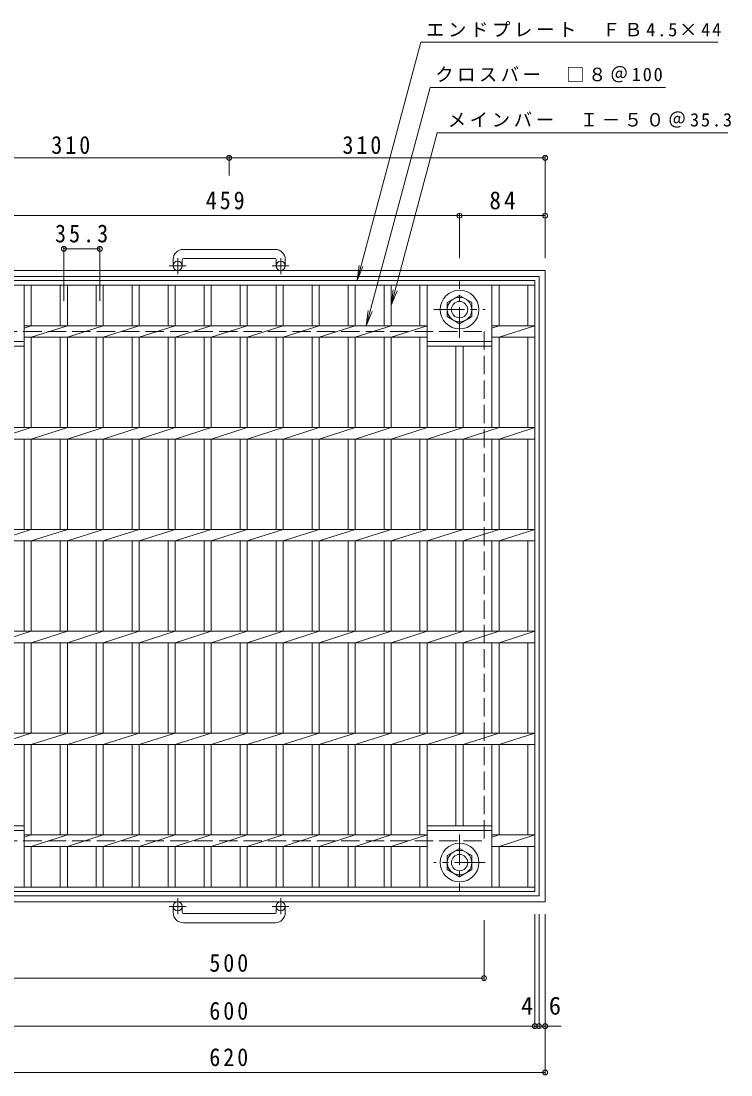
# Model space of a CAD drawing. Units: millimetres at full size, sheet at 1:6. Extents: x -921 to 1068, y -823 to 766.
# Drawn here: x -568 to 128, y -269 to 766 of the extents above; entities that cross this region are included whole.
import ezdxf
from ezdxf.enums import TextEntityAlignment as Align

# ---------------------------------------------------------------- set-up
doc = ezdxf.new("R2010")
doc.units = ezdxf.units.MM
doc.header["$LTSCALE"] = 6
doc.header["$PDMODE"] = 32
doc.header["$PDSIZE"] = 4.8
doc.linetypes.add('CHAIN1', pattern=[8, 5, -1, 1, -1])
doc.linetypes.add('DASHED3', pattern=[4, 3, -1])
for name, color, linetype, lineweight in [('E-1', 2, 'Continuous', 9), ('E-2', 3, 'Continuous', 9), ('E-4', 7, 'Continuous', 9), ('E-5', 7, 'Continuous', 9)]:
    doc.layers.add(name, color=color, linetype=linetype, lineweight=lineweight)
doc.styles.add('ＭＳ ゴシック', font='')
doc.styles.get('ＭＳ ゴシック').set_extended_font_data('MS Gothic')

msp = doc.modelspace()

# ---------------------------------------------------------------- linework, layer by layer
at = {"layer": 'E-1'}
for p, q in [((-319.309, 541.545), (-409.309, 541.545)), ((-419.309, 531.546), (-419.309, 525.446)), ((-410.309, 531.546), (-410.309, 525.446)), ((-409.309, 532.546), (-319.309, 532.546)), ((-318.309, 531.546), (-318.309, 525.446)), ((-309.309, 531.546), (-309.309, 525.446)), ((-674.309, 520.946), (-54.309, 520.946)), ((-54.309, 520.946), (-54.309, -99.054)), ((-668.308, 514.946), (-60.309, 514.946)), ((-60.309, 514.946), (-60.309, -93.054)), ((-150.308, 489.374), (-138.308, 496.302)), ((-150.308, 475.518), (-150.308, 489.374)), ((-138.308, 496.302), (-126.308, 489.374)), ((-126.308, 489.374), (-126.308, 475.518)), ((-138.308, 468.589), (-150.308, 475.518)), ((-126.308, 475.518), (-138.308, 468.589)), ((-668.308, -93.054), (-60.309, -93.054)), ((-674.309, -99.054), (-54.309, -99.054)), ((-419.309, -109.655), (-419.309, -103.555)), ((-410.309, -109.655), (-410.309, -103.555)), ((-409.309, -110.655), (-319.309, -110.655)), ((-318.309, -109.655), (-318.309, -103.555)), ((-309.309, -109.655), (-309.309, -103.555)), ((-319.309, -119.655), (-409.309, -119.655))]:
    msp.add_line(p, q, dxfattribs=at)
at = {"layer": 'E-1', "linetype": 'CHAIN1'}
for p, q in [((-414.809, 517.338), (-414.809, 532.936)), ((-313.809, 517.338), (-313.809, 532.936)), ((-406.646, 525.446), (-423.053, 525.446)), ((-305.646, 525.446), (-322.053, 525.446)), ((-138.308, 454.809), (-138.308, 510.083)), ((-163.445, 482.446), (-113.172, 482.446)), ((-138.308, -32.918), (-138.308, -88.192)), ((-113.172, -60.555), (-163.445, -60.555)), ((-414.809, -95.448), (-414.809, -111.045)), ((-313.809, -95.448), (-313.809, -111.045)), ((-406.646, -103.555), (-423.053, -103.555)), ((-305.646, -103.555), (-322.053, -103.555))]:
    msp.add_line(p, q, dxfattribs=at)
at = {"layer": 'E-1', "linetype": 'DASHED3'}
for p, q in [((-614.309, 460.946), (-114.308, 460.946)), ((-114.308, 460.946), (-114.308, -39.055)), ((-614.309, -39.055), (-114.308, -39.055))]:
    msp.add_line(p, q, dxfattribs=at)
at = {"layer": 'E-1'}
msp.add_lwpolyline([(-150.309, -67.483), (-150.309, -53.627), (-138.308, -46.698), (-126.309, -53.627), (-126.309, -67.483), (-138.308, -74.411)], close=True, dxfattribs=at)
for centre, radius in [((-414.809, 525.446), 4.5), ((-313.809, 525.446), 4.5), ((-138.308, 482.446), 19), ((-138.308, 482.446), 12), ((-138.308, 482.446), 8), ((-138.308, -60.555), 19), ((-138.308, -60.555), 12), ((-138.308, -60.555), 8), ((-414.809, -103.555), 4.5), ((-313.809, -103.555), 4.5)]:
    msp.add_circle(centre, radius, dxfattribs=at)
for centre, radius, start, end in [((-409.309, 531.546), 10, 90, 180), ((-319.309, 531.546), 10, 0, 90), ((-409.309, 531.546), 1, 90, 180), ((-319.309, 531.546), 1, 0, 90), ((-409.309, -109.655), 10, 180, 270), ((-409.309, -109.655), 1, 180, 270), ((-319.309, -109.655), 10, 270, 0), ((-319.309, -109.655), 1, 270, 0)]:
    msp.add_arc(centre, radius, start, end, dxfattribs=at)
at = {"layer": 'E-2'}
for p, q in [((-664.308, 510.946), (-64.309, 510.946)), ((-64.309, -89.055), (-64.309, 510.946)), ((-664.308, 506.446), (-64.309, 506.446)), ((-565.508, 366.596), (-565.508, 506.446)), ((-558.508, 466.595), (-558.508, 506.446)), ((-530.108, 466.595), (-530.108, 506.446)), ((-523.108, 466.595), (-523.108, 506.446)), ((-494.808, 466.595), (-494.808, 506.446)), ((-487.808, 466.595), (-487.808, 506.446)), ((-459.508, 466.595), (-459.508, 506.446)), ((-452.508, 466.595), (-452.508, 506.446)), ((-424.208, 466.595), (-424.208, 506.446)), ((-417.208, 466.595), (-417.208, 506.446)), ((-388.908, 466.595), (-388.908, 506.446)), ((-381.908, 466.595), (-381.908, 506.446)), ((-353.608, 466.595), (-353.608, 506.446)), ((-346.608, 466.595), (-346.608, 506.446)), ((-318.308, 466.595), (-318.308, 506.446)), ((-311.308, 466.595), (-311.308, 506.446)), ((-283.008, 466.595), (-283.008, 506.446)), ((-276.008, 466.595), (-276.008, 506.446)), ((-247.708, 466.595), (-247.708, 506.446)), ((-240.708, 466.595), (-240.708, 506.446)), ((-212.408, 466.595), (-212.408, 506.446)), ((-205.408, 466.595), (-205.408, 506.446)), ((-177.108, 466.595), (-177.108, 506.446)), ((-170.108, 366.596), (-170.108, 506.446)), ((-106.508, 366.596), (-106.508, 506.446)), ((-99.508, 466.595), (-99.508, 506.446)), ((-71.309, 466.595), (-71.309, 506.446)), ((-565.508, 464.356), (-558.508, 466.596)), ((-565.508, 466.595), (-170.113, 466.595)), ((-558.508, 455.297), (-523.108, 466.596)), ((-523.108, 455.297), (-487.808, 466.596)), ((-487.809, 455.297), (-452.508, 466.596)), ((-452.509, 455.297), (-417.209, 466.596)), ((-417.209, 455.297), (-381.909, 466.596)), ((-381.909, 455.297), (-346.609, 466.596)), ((-346.609, 455.297), (-311.309, 466.596)), ((-311.309, 455.297), (-276.01, 466.596)), ((-276.01, 455.297), (-240.709, 466.596)), ((-240.709, 455.297), (-205.409, 466.596)), ((-205.41, 455.297), (-170.113, 466.595)), ((-106.508, 464.356), (-99.51, 466.596)), ((-106.508, 466.595), (-64.309, 466.595)), ((-99.508, 455.296), (-64.309, 466.595)), ((-629.108, 450.946), (-565.508, 450.946)), ((-629.108, 446.446), (-565.508, 446.446)), ((-565.508, 455.296), (-170.108, 455.296)), ((-558.508, 366.596), (-558.508, 455.296)), ((-530.108, 366.596), (-530.108, 455.296)), ((-523.108, 366.596), (-523.108, 455.296)), ((-494.808, 366.596), (-494.808, 455.296)), ((-487.808, 366.596), (-487.808, 455.296)), ((-459.508, 366.596), (-459.508, 455.296)), ((-452.508, 366.596), (-452.508, 455.296)), ((-424.208, 366.596), (-424.208, 455.296)), ((-417.208, 366.596), (-417.208, 455.296)), ((-388.908, 366.596), (-388.908, 455.296)), ((-381.908, 366.596), (-381.908, 455.296)), ((-353.608, 366.596), (-353.608, 455.296)), ((-346.608, 366.596), (-346.608, 455.296)), ((-318.308, 366.596), (-318.308, 455.296)), ((-311.308, 366.596), (-311.308, 455.296)), ((-283.008, 366.596), (-283.008, 455.296)), ((-276.008, 366.596), (-276.008, 455.296)), ((-247.708, 366.596), (-247.708, 455.296)), ((-240.708, 366.596), (-240.708, 455.296)), ((-212.408, 366.596), (-212.408, 455.296)), ((-205.408, 366.596), (-205.408, 455.296)), ((-177.108, 366.596), (-177.108, 455.296)), ((-170.113, 451.796), (-170.108, 451.797)), ((-170.108, 450.946), (-106.508, 450.946)), ((-170.108, 446.446), (-106.508, 446.446)), ((-141.809, 366.596), (-141.809, 446.446)), ((-134.809, 366.596), (-134.809, 446.446)), ((-106.508, 455.296), (-64.309, 455.296)), ((-99.508, 366.596), (-99.508, 455.296)), ((-71.309, 366.596), (-71.309, 455.296)), ((-664.308, 366.596), (-64.309, 366.596)), ((-593.808, 355.296), (-558.508, 366.596)), ((-558.508, 355.296), (-523.108, 366.596)), ((-523.108, 355.296), (-487.808, 366.596)), ((-487.809, 355.296), (-452.508, 366.596)), ((-452.509, 355.296), (-417.209, 366.596)), ((-417.209, 355.296), (-381.909, 366.596)), ((-381.909, 355.296), (-346.609, 366.596)), ((-346.609, 355.296), (-311.309, 366.596)), ((-311.309, 355.296), (-276.01, 366.596)), ((-276.01, 355.296), (-240.709, 366.596)), ((-240.709, 355.296), (-205.409, 366.596)), ((-205.41, 355.296), (-170.11, 366.596)), ((-170.11, 355.296), (-134.81, 366.596)), ((-134.81, 355.296), (-99.51, 366.596)), ((-99.508, 355.296), (-64.309, 366.596)), ((-664.308, 355.296), (-64.309, 355.296)), ((-565.508, 266.595), (-565.508, 355.296)), ((-558.508, 266.595), (-558.508, 355.296)), ((-530.108, 266.595), (-530.108, 355.296)), ((-523.108, 266.595), (-523.108, 355.296)), ((-494.808, 266.595), (-494.808, 355.296)), ((-487.808, 266.595), (-487.808, 355.296)), ((-459.508, 266.595), (-459.508, 355.296)), ((-452.508, 266.595), (-452.508, 355.296)), ((-424.208, 266.595), (-424.208, 355.296)), ((-417.208, 266.595), (-417.208, 355.296)), ((-388.908, 266.595), (-388.908, 355.296)), ((-381.908, 266.595), (-381.908, 355.296)), ((-353.608, 266.595), (-353.608, 355.296)), ((-346.608, 266.595), (-346.608, 355.296)), ((-318.308, 266.595), (-318.308, 355.296)), ((-311.308, 266.595), (-311.308, 355.296)), ((-283.008, 266.595), (-283.008, 355.296)), ((-276.008, 266.595), (-276.008, 355.296)), ((-247.708, 266.595), (-247.708, 355.296)), ((-240.708, 266.595), (-240.708, 355.296)), ((-212.408, 266.595), (-212.408, 355.296)), ((-205.408, 266.595), (-205.408, 355.296)), ((-177.108, 266.595), (-177.108, 355.296)), ((-170.108, 266.595), (-170.108, 355.296)), ((-141.809, 266.595), (-141.809, 355.296)), ((-134.809, 266.595), (-134.809, 355.296)), ((-106.508, 266.595), (-106.508, 355.296)), ((-99.508, 266.595), (-99.508, 355.296)), ((-71.309, 266.595), (-71.309, 355.296)), ((-664.308, 266.595), (-64.309, 266.595)), ((-593.808, 255.297), (-558.508, 266.596)), ((-558.508, 255.297), (-523.108, 266.596)), ((-523.108, 255.297), (-487.808, 266.596)), ((-487.809, 255.297), (-452.508, 266.596)), ((-452.509, 255.297), (-417.209, 266.596)), ((-417.209, 255.297), (-381.909, 266.596)), ((-381.909, 255.297), (-346.609, 266.596)), ((-346.609, 255.297), (-311.309, 266.596)), ((-311.309, 255.297), (-276.01, 266.596)), ((-276.01, 255.297), (-240.709, 266.596)), ((-240.709, 255.297), (-205.409, 266.596)), ((-205.41, 255.297), (-170.11, 266.596)), ((-170.11, 255.297), (-134.81, 266.596)), ((-134.81, 255.297), (-99.51, 266.596)), ((-99.508, 255.296), (-64.309, 266.595)), ((-664.308, 255.296), (-64.309, 255.296)), ((-565.508, 166.596), (-565.508, 255.296)), ((-558.508, 166.596), (-558.508, 255.296)), ((-530.108, 166.596), (-530.108, 255.296)), ((-523.108, 166.596), (-523.108, 255.296)), ((-494.808, 166.596), (-494.808, 255.296)), ((-487.808, 166.596), (-487.808, 255.296)), ((-459.508, 166.596), (-459.508, 255.296)), ((-452.508, 166.596), (-452.508, 255.296)), ((-424.208, 166.596), (-424.208, 255.296)), ((-417.208, 166.596), (-417.208, 255.296)), ((-388.908, 166.596), (-388.908, 255.296)), ((-381.908, 166.596), (-381.908, 255.296)), ((-353.608, 166.596), (-353.608, 255.296)), ((-346.608, 166.596), (-346.608, 255.296)), ((-318.308, 166.596), (-318.308, 255.296)), ((-311.308, 166.596), (-311.308, 255.296)), ((-283.008, 166.596), (-283.008, 255.296)), ((-276.008, 166.596), (-276.008, 255.296)), ((-247.708, 166.596), (-247.708, 255.296)), ((-240.708, 166.596), (-240.708, 255.296)), ((-212.408, 166.596), (-212.408, 255.296)), ((-205.408, 166.596), (-205.408, 255.296)), ((-177.108, 166.596), (-177.108, 255.296)), ((-170.108, 166.596), (-170.108, 255.296)), ((-141.809, 166.596), (-141.809, 255.296)), ((-134.809, 166.596), (-134.809, 255.296)), ((-106.508, 166.596), (-106.508, 255.296)), ((-99.508, 166.596), (-99.508, 255.296)), ((-71.309, 166.596), (-71.309, 255.296)), ((-664.308, 166.596), (-64.309, 166.596)), ((-593.808, 155.296), (-558.508, 166.596)), ((-558.508, 155.296), (-523.108, 166.596)), ((-523.108, 155.296), (-487.808, 166.596)), ((-487.809, 155.296), (-452.508, 166.596)), ((-452.509, 155.296), (-417.209, 166.596)), ((-417.209, 155.296), (-381.909, 166.596)), ((-381.909, 155.296), (-346.609, 166.596)), ((-346.609, 155.296), (-311.309, 166.596)), ((-311.309, 155.296), (-276.01, 166.596)), ((-276.01, 155.296), (-240.709, 166.596)), ((-240.709, 155.296), (-205.409, 166.596)), ((-205.41, 155.296), (-170.11, 166.596)), ((-170.11, 155.296), (-134.81, 166.596)), ((-134.81, 155.296), (-99.51, 166.596)), ((-99.508, 155.295), (-64.309, 166.596)), ((-664.308, 155.295), (-64.309, 155.295)), ((-565.508, 66.596), (-565.508, 155.295)), ((-558.508, 66.596), (-558.508, 155.295)), ((-530.108, 66.596), (-530.108, 155.295)), ((-523.108, 66.596), (-523.108, 155.295)), ((-494.808, 66.596), (-494.808, 155.295)), ((-487.808, 66.596), (-487.808, 155.295)), ((-459.508, 66.596), (-459.508, 155.295)), ((-452.508, 66.596), (-452.508, 155.295)), ((-424.208, 66.596), (-424.208, 155.295)), ((-417.208, 66.596), (-417.208, 155.295)), ((-388.908, 66.596), (-388.908, 155.295)), ((-381.908, 66.596), (-381.908, 155.295)), ((-353.608, 66.596), (-353.608, 155.295)), ((-346.608, 66.596), (-346.608, 155.295)), ((-318.308, 66.596), (-318.308, 155.295)), ((-311.308, 66.596), (-311.308, 155.295)), ((-283.008, 66.596), (-283.008, 155.295)), ((-276.008, 66.596), (-276.008, 155.295)), ((-247.708, 66.596), (-247.708, 155.295)), ((-240.708, 66.596), (-240.708, 155.295)), ((-212.408, 66.596), (-212.408, 155.295)), ((-205.408, 66.596), (-205.408, 155.295)), ((-177.108, 66.596), (-177.108, 155.295)), ((-170.108, 66.596), (-170.108, 155.295)), ((-141.809, 66.596), (-141.809, 155.295)), ((-134.809, 66.596), (-134.809, 155.295)), ((-106.508, 66.596), (-106.508, 155.295)), ((-99.508, 66.596), (-99.508, 155.295)), ((-71.309, 66.596), (-71.309, 155.295)), ((-664.308, 66.596), (-64.309, 66.596)), ((-593.808, 55.297), (-558.508, 66.596)), ((-558.508, 55.297), (-523.108, 66.596)), ((-523.108, 55.297), (-487.808, 66.596)), ((-487.809, 55.297), (-452.508, 66.596)), ((-452.509, 55.297), (-417.209, 66.596)), ((-417.209, 55.297), (-381.909, 66.596)), ((-381.909, 55.297), (-346.609, 66.596)), ((-346.609, 55.297), (-311.309, 66.596)), ((-311.309, 55.297), (-276.01, 66.596)), ((-276.01, 55.297), (-240.709, 66.596)), ((-240.709, 55.297), (-205.409, 66.596)), ((-205.41, 55.297), (-170.11, 66.596)), ((-170.11, 55.297), (-134.81, 66.596)), ((-134.81, 55.297), (-99.51, 66.596)), ((-99.508, 55.296), (-64.309, 66.596)), ((-664.308, 55.296), (-64.309, 55.296)), ((-565.508, -84.555), (-565.508, 55.296)), ((-558.508, -33.404), (-558.508, 55.296)), ((-530.108, -33.404), (-530.108, 55.296)), ((-523.108, -33.404), (-523.108, 55.296)), ((-494.808, -33.404), (-494.808, 55.296)), ((-487.808, -33.404), (-487.808, 55.296)), ((-459.508, -33.404), (-459.508, 55.296)), ((-452.508, -33.404), (-452.508, 55.296)), ((-424.208, -33.404), (-424.208, 55.296)), ((-417.208, -33.404), (-417.208, 55.296)), ((-388.908, -33.404), (-388.908, 55.296)), ((-381.908, -33.404), (-381.908, 55.296)), ((-353.608, -33.404), (-353.608, 55.296)), ((-346.608, -33.404), (-346.608, 55.296)), ((-318.308, -33.404), (-318.308, 55.296)), ((-311.308, -33.404), (-311.308, 55.296)), ((-283.008, -33.404), (-283.008, 55.296)), ((-276.008, -33.404), (-276.008, 55.296)), ((-247.708, -33.404), (-247.708, 55.296)), ((-240.708, -33.404), (-240.708, 55.296)), ((-212.408, -33.404), (-212.408, 55.296)), ((-205.408, -33.404), (-205.408, 55.296)), ((-177.108, -33.404), (-177.108, 55.296)), ((-170.108, -84.555), (-170.108, 55.296)), ((-141.809, -24.555), (-141.809, 55.296)), ((-134.809, -24.555), (-134.809, 55.296)), ((-106.508, -84.555), (-106.508, 55.296)), ((-99.508, -33.404), (-99.508, 55.296)), ((-71.309, -33.404), (-71.309, 55.296)), ((-565.508, -24.555), (-629.108, -24.555)), ((-565.508, -29.055), (-629.108, -29.055)), ((-106.508, -24.555), (-170.108, -24.555)), ((-106.508, -29.055), (-170.108, -29.055)), ((-558.508, -33.404), (-565.508, -35.645)), ((-170.11, -33.404), (-565.508, -33.404)), ((-558.508, -44.704), (-523.108, -33.404)), ((-523.108, -44.704), (-487.808, -33.404)), ((-487.809, -44.704), (-452.508, -33.404)), ((-452.509, -44.704), (-417.209, -33.404)), ((-417.209, -44.704), (-381.909, -33.404)), ((-381.909, -44.704), (-346.609, -33.404)), ((-346.609, -44.704), (-311.309, -33.404)), ((-311.309, -44.704), (-276.01, -33.404)), ((-276.01, -44.704), (-240.709, -33.404)), ((-240.709, -44.704), (-205.409, -33.404)), ((-205.41, -44.704), (-170.11, -33.404)), ((-99.51, -33.404), (-106.508, -35.644)), ((-64.309, -33.404), (-106.508, -33.404)), ((-99.508, -44.705), (-64.309, -33.404)), ((-170.108, -44.705), (-565.508, -44.705)), ((-558.508, -84.555), (-558.508, -44.705)), ((-530.108, -84.555), (-530.108, -44.705)), ((-523.108, -84.555), (-523.108, -44.705)), ((-494.808, -84.555), (-494.808, -44.705)), ((-487.808, -84.555), (-487.808, -44.705)), ((-459.508, -84.555), (-459.508, -44.705)), ((-452.508, -84.555), (-452.508, -44.705)), ((-424.208, -84.555), (-424.208, -44.705)), ((-417.208, -84.555), (-417.208, -44.705)), ((-388.908, -84.555), (-388.908, -44.705)), ((-381.908, -84.555), (-381.908, -44.705)), ((-353.608, -84.555), (-353.608, -44.705)), ((-346.608, -84.555), (-346.608, -44.705)), ((-318.308, -84.555), (-318.308, -44.705)), ((-311.308, -84.555), (-311.308, -44.705)), ((-283.008, -84.555), (-283.008, -44.705)), ((-276.008, -84.555), (-276.008, -44.705)), ((-247.708, -84.555), (-247.708, -44.705)), ((-240.708, -84.555), (-240.708, -44.705)), ((-212.408, -84.555), (-212.408, -44.705)), ((-205.408, -84.555), (-205.408, -44.705)), ((-177.108, -84.555), (-177.108, -44.705)), ((-170.113, -44.705), (-170.108, -44.703)), ((-64.309, -44.705), (-106.508, -44.705)), ((-99.508, -84.555), (-99.508, -44.705)), ((-71.309, -84.555), (-71.309, -44.705)), ((-64.309, -84.555), (-664.308, -84.555)), ((-64.309, -89.055), (-664.308, -89.055))]:
    msp.add_line(p, q, dxfattribs=at)
at = {"layer": 'E-4'}
for p, q in [((-674.309, 631.47), (-364.309, 631.47)), ((-364.309, 633.27), (-364.309, 614.205)), ((-364.309, 631.47), (-54.309, 631.47)), ((-54.309, 633.27), (-54.309, 532.946)), ((-597.308, 574.686), (-138.308, 574.686)), ((-138.308, 576.486), (-138.308, 532.946)), ((-138.308, 574.686), (-54.309, 574.686)), ((-526.608, 543.937), (-526.608, 491.059)), ((-526.608, 542.137), (-491.308, 542.137)), ((-491.308, 543.937), (-491.308, 491.059)), ((-64.358, -222.922), (-64.358, -111.054)), ((-60.309, -222.922), (-60.309, -111.054)), ((-54.309, -268.455), (-54.309, -111.054)), ((-114.308, -175.855), (-114.308, -117.055)), ((-614.309, -174.055), (-114.308, -174.055)), ((-664.259, -221.122), (-64.358, -221.122)), ((-64.358, -221.122), (-60.309, -221.122)), ((-60.309, -221.122), (-54.309, -221.122)), ((-54.309, -221.122), (-38.729, -221.122)), ((-674.309, -266.655), (-54.309, -266.655))]:
    msp.add_line(p, q, dxfattribs=at)
for p in [(-364.309, 631.47), (-54.309, 631.47), (-138.308, 574.686), (-54.309, 574.686), (-526.608, 542.137), (-491.308, 542.137), (-114.308, -174.055), (-64.358, -221.122), (-60.309, -221.122), (-54.309, -221.122), (-54.309, -266.655)]:
    msp.add_point(p, dxfattribs=at)
at = {"layer": 'E-5'}
for p, q in [((-238.893, 510.946), (-176.216, 745.002)), ((115.128, 745.002), (-176.216, 745.002)), ((-229.77, 466.595), (-167.133, 700.502)), ((63.622, 700.502), (-167.133, 700.502)), ((-205.408, 486.893), (-160.133, 656.002)), ((124.853, 656.002), (-160.133, 656.002)), ((-238.893, 510.946), (-236.935, 525.817)), ((-238.893, 510.946), (-233.153, 524.804)), ((-205.408, 486.893), (-203.45, 501.765)), ((-205.408, 486.893), (-199.668, 500.751)), ((-229.77, 466.595), (-227.813, 481.467)), ((-229.77, 466.595), (-224.03, 480.454))]:
    msp.add_line(p, q, dxfattribs=at)

# ---------------------------------------------------------------- texts
at = {"layer": 'E-4', "color": 2, "style": 'ＭＳ ゴシック'}
for s, p in [('4', (-77.945, -215.122)), ('6', (-50.729, -215.122))]:
    msp.add_text(s, height=17.6, dxfattribs=at).set_placement(p, align=Align.BOTTOM_LEFT)
at = {"layer": 'E-4', "color": 2, "char_height": 17.6, "attachment_point": 7, "style": 'ＭＳ ゴシック'}
for s, insert in [('\\T1.27;\\W0.9;310', (-538.809, 635.07)), ('\\T1.27;\\W0.9;310', (-253.223, 635.07)), ('\\T1.27;\\W0.9;459', (-387.308, 580.686)), ('\\T1.27;\\W0.95;84', (-109.059, 580.686)), ('\\T1.28;\\W0.9;35.3', (-535.208, 548.137)), ('\\T1.27;\\W0.9;500', (-383.808, -168.055)), ('\\T1.27;\\W0.9;600', (-383.808, -215.122)), ('\\T1.27;\\W0.9;620', (-383.809, -260.655))]:
    msp.add_mtext(s, dxfattribs=dict(at, insert=insert))
at = {"layer": 'E-5', "char_height": 13.2, "attachment_point": 7, "style": 'ＭＳ ゴシック'}
for s, insert in [('\\T1.2;エンドプレート\u3000ＦＢ4.5×44', (-171.216, 750.002)), ('\\T1.19;クロスバー\u3000□８＠100', (-162.133, 705.502)), ('\\T1.2;メインバー\u3000Ｉ－５０＠35.3', (-149.898, 661.002))]:
    msp.add_mtext(s, dxfattribs=dict(at, insert=insert))

doc.saveas('drawing.dxf')
